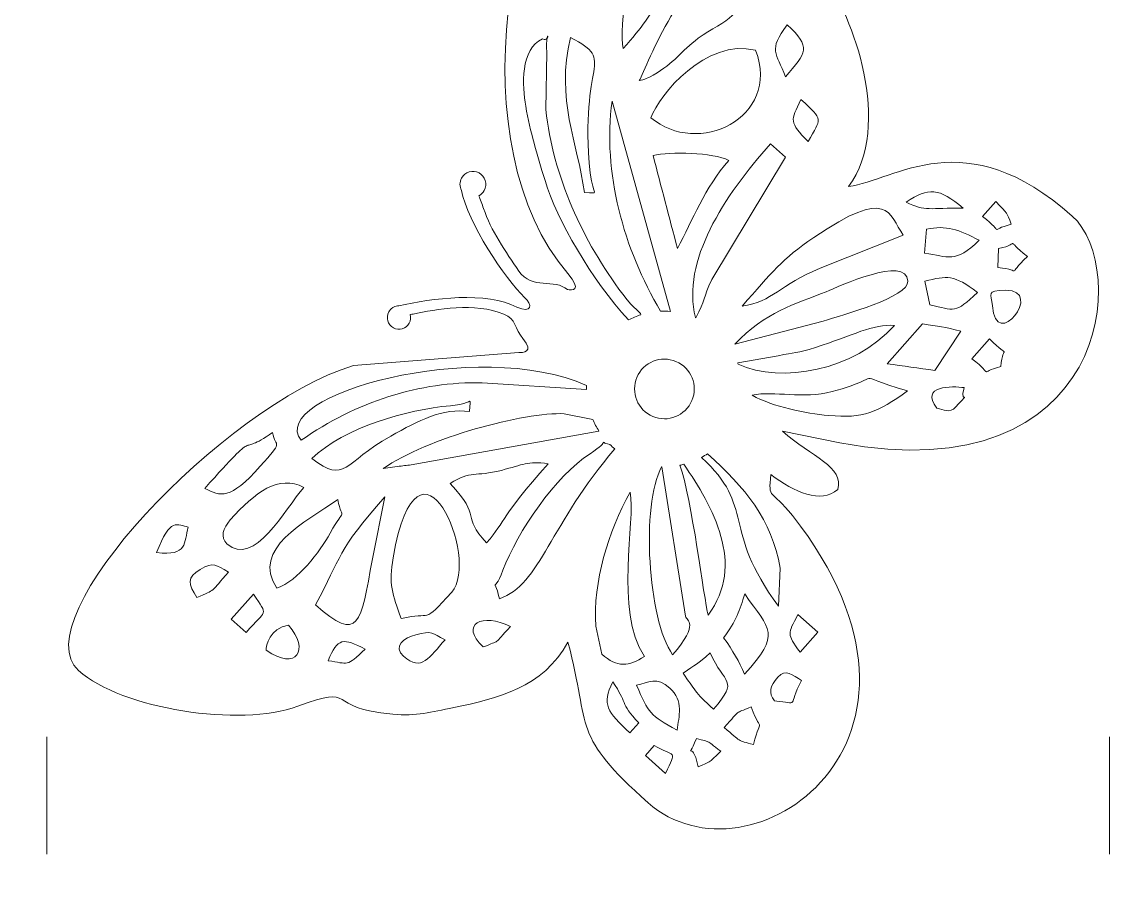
# Model space of a CAD drawing. Header units: centimetres. Extents: x -21.3 to 21.2, y -15.2 to 14.8.
# Drawn here: x -10.75 to 0.07, y -15.18 to -6.58 of the extents above; entities that cross this region are included whole.
import ezdxf

# ---------------------------------------------------------------- set-up
doc = ezdxf.new("R2010")
doc.units = ezdxf.units.CM
doc.header["$MEASUREMENT"] = 0
doc.layers.add('layer 1', color=7, linetype='Continuous')

msp = doc.modelspace()

# ---------------------------------------------------------------- linework, layer by layer
at = {"layer": 'layer 1', "color": 250, "lineweight": 9}
for points, knots in [([(-6.2284, -8.06812), (-6.16664, -8.10185), (-6.14392, -8.17927), (-6.17765, -8.24103), (-6.17765, -8.24103), (-6.19031, -8.2642), (-6.20911, -8.28188), (-6.23094, -8.29314), (-6.23094, -8.29314), (-6.21549, -8.32986), (-6.19966, -8.37254), (-6.18337, -8.4213), (-6.18337, -8.4213), (-6.1135, -8.63056), (-5.96242, -8.85213), (-5.83609, -9.03789), (-5.83609, -9.03789), (-5.70681, -9.22803), (-5.48129, -9.10946), (-5.35458, -9.22093), (-5.35458, -9.22093), (-5.31474, -9.22523), (-5.20188, -9.23718), (-5.35264, -9.06122), (-5.35264, -9.06122), (-6.41571, -7.82022), (-6.00346, -5.11392), (-4.92715, -3.90488), (-4.92715, -3.90488), (-4.76214, -3.71952), (-4.8119, -3.84065), (-4.61504, -3.65339), (-4.61504, -3.65339), (-3.77472, -4.11083), (-3.34899, -4.78218), (-3.17311, -5.66994), (-3.17311, -5.66994), (-3.10745, -6.0013), (-3.05587, -5.87078), (-2.81201, -6.16238), (-2.81201, -6.16238), (-2.54229, -6.48484), (-2.13128, -7.60876), (-2.57726, -8.20237), (-2.57726, -8.20237), (-2.11438, -8.14285), (-1.42933, -7.54806), (-0.3667, -8.49404), (-0.3667, -8.49404), (0.19503, -8.99411), (0.01549, -11.22762), (-2.66348, -10.73614), (-2.66348, -10.73614), (-2.66348, -10.73614), (-3.23027, -10.62063), (-3.23027, -10.62063), (-3.23027, -10.62063), (-2.94469, -10.87485), (-2.61807, -10.97166), (-2.68346, -11.19561), (-2.68346, -11.19561), (-2.85282, -11.34166), (-3.11005, -11.22429), (-3.34549, -11.04737), (-3.34549, -11.04737), (-3.37076, -11.31228), (-3.34666, -11.18045), (-3.13094, -11.45496), (-3.13094, -11.45496), (-1.3732, -13.69191), (-3.56464, -15.17519), (-4.55727, -14.29153), (-4.55727, -14.29153), (-5.31853, -13.61384), (-5.12211, -13.58251), (-5.34958, -12.70396), (-5.34958, -12.70396), (-5.59604, -13.15673), (-6.04823, -13.26196), (-6.47883, -13.35114), (-6.47883, -13.35114), (-6.70653, -13.39829), (-6.84392, -13.43742), (-7.08172, -13.41745), (-7.08172, -13.41745), (-7.7668, -13.35993), (-7.41869, -13.11447), (-8.01978, -13.33824), (-8.01978, -13.33824), (-8.58913, -13.5502), (-9.75839, -13.36675), (-10.18728, -12.98494), (-10.18728, -12.98494), (-10.74604, -12.48752), (-8.76957, -10.3725), (-7.46864, -9.97013), (-7.46864, -9.97013), (-7.46864, -9.97013), (-5.83382, -9.84279), (-5.83382, -9.84279), (-5.83382, -9.84279), (-5.8024, -9.84495), (-5.67899, -9.84538), (-5.79444, -9.7059), (-5.79444, -9.7059), (-5.87346, -9.61042), (-5.86341, -9.5073), (-5.98318, -9.46375), (-5.98318, -9.46375), (-6.26966, -9.34296), (-6.65205, -9.41808), (-6.88021, -9.4623), (-6.88021, -9.4623), (-6.88974, -9.46416), (-6.89895, -9.46601), (-6.90783, -9.46786), (-6.90783, -9.46786), (-6.90045, -9.4955), (-6.90327, -9.52593), (-6.91806, -9.55302), (-6.91806, -9.55302), (-6.94864, -9.609), (-7.01881, -9.6296), (-7.07479, -9.59902), (-7.07479, -9.59902), (-7.13078, -9.56844), (-7.15137, -9.49827), (-7.12079, -9.44229), (-7.12079, -9.44229), (-7.11129, -9.42489), (-7.09798, -9.41092), (-7.08244, -9.40083), (-7.08244, -9.40083), (-7.08244, -9.40083), (-7.08184, -9.39743), (-7.08184, -9.39743), (-7.08184, -9.39743), (-7.08184, -9.39743), (-7.07245, -9.39503), (-7.07245, -9.39503), (-7.07245, -9.39503), (-7.05613, -9.38662), (-7.03796, -9.38217), (-7.01952, -9.38213), (-7.01952, -9.38213), (-6.70266, -9.30824), (-6.14779, -9.23494), (-5.85586, -9.39385), (-5.85586, -9.39385), (-5.70328, -9.46346), (-5.69993, -9.36719), (-5.77799, -9.29785), (-5.77799, -9.29785), (-5.96992, -9.11917), (-6.34516, -8.55089), (-6.40165, -8.24041), (-6.40165, -8.24041), (-6.42137, -8.20374), (-6.42276, -8.15815), (-6.40131, -8.11887), (-6.40131, -8.11887), (-6.36757, -8.05711), (-6.29016, -8.03439), (-6.2284, -8.06812)], [0, 0, 0, 0, 0.02380952, 0.02380952, 0.02380952, 0.02380952, 0.04761905, 0.04761905, 0.04761905, 0.04761905, 0.07142857, 0.07142857, 0.07142857, 0.07142857, 0.0952381, 0.0952381, 0.0952381, 0.0952381, 0.11904762, 0.11904762, 0.11904762, 0.11904762, 0.14285714, 0.14285714, 0.14285714, 0.14285714, 0.16666667, 0.16666667, 0.16666667, 0.16666667, 0.19047619, 0.19047619, 0.19047619, 0.19047619, 0.21428571, 0.21428571, 0.21428571, 0.21428571, 0.23809524, 0.23809524, 0.23809524, 0.23809524, 0.26190476, 0.26190476, 0.26190476, 0.26190476, 0.28571429, 0.28571429, 0.28571429, 0.28571429, 0.30952381, 0.30952381, 0.30952381, 0.30952381, 0.33333333, 0.33333333, 0.33333333, 0.33333333, 0.35714286, 0.35714286, 0.35714286, 0.35714286, 0.38095238, 0.38095238, 0.38095238, 0.38095238, 0.4047619, 0.4047619, 0.4047619, 0.4047619, 0.42857143, 0.42857143, 0.42857143, 0.42857143, 0.45238095, 0.45238095, 0.45238095, 0.45238095, 0.47619048, 0.47619048, 0.47619048, 0.47619048, 0.5, 0.5, 0.5, 0.5, 0.52380952, 0.52380952, 0.52380952, 0.52380952, 0.54761905, 0.54761905, 0.54761905, 0.54761905, 0.57142857, 0.57142857, 0.57142857, 0.57142857, 0.5952381, 0.5952381, 0.5952381, 0.5952381, 0.61904762, 0.61904762, 0.61904762, 0.61904762, 0.64285714, 0.64285714, 0.64285714, 0.64285714, 0.66666667, 0.66666667, 0.66666667, 0.66666667, 0.69047619, 0.69047619, 0.69047619, 0.69047619, 0.71428571, 0.71428571, 0.71428571, 0.71428571, 0.73809524, 0.73809524, 0.73809524, 0.73809524, 0.76190476, 0.76190476, 0.76190476, 0.76190476, 0.78571429, 0.78571429, 0.78571429, 0.78571429, 0.80952381, 0.80952381, 0.80952381, 0.80952381, 0.83333333, 0.83333333, 0.83333333, 0.83333333, 0.85714286, 0.85714286, 0.85714286, 0.85714286, 0.88095238, 0.88095238, 0.88095238, 0.88095238, 0.9047619, 0.9047619, 0.9047619, 0.9047619, 0.92857143, 0.92857143, 0.92857143, 0.92857143, 0.95238095, 0.95238095, 0.95238095, 0.95238095, 1, 1, 1, 1]), ([(-4.80348, -6.83811), (-4.8548, -6.63985), (-4.75614, -5.84099), (-4.39773, -5.78773), (-4.39773, -5.78773), (-4.24109, -6.02557), (-4.30793, -6.06329), (-4.42951, -6.303), (-4.42951, -6.303), (-4.53922, -6.51924), (-4.60727, -6.6177), (-4.80348, -6.83811)], [0, 0, 0, 0, 0.25, 0.25, 0.25, 0.25, 0.5, 0.5, 0.5, 0.5, 1, 1, 1, 1]), ([(-4.64501, -7.15562), (-4.57269, -7.02277), (-4.16124, -5.91007), (-3.81254, -6.22048), (-3.81254, -6.22048), (-3.49902, -6.49959), (-3.81237, -6.54895), (-4.06219, -6.73773), (-4.06219, -6.73773), (-4.23691, -6.86978), (-4.2945, -6.98162), (-4.50818, -7.10074), (-4.50818, -7.10074), (-4.6022, -7.15315), (-4.58425, -7.13828), (-4.64501, -7.15562)], [0, 0, 0, 0, 0.2, 0.2, 0.2, 0.2, 0.4, 0.4, 0.4, 0.4, 0.6, 0.6, 0.6, 0.6, 1, 1, 1, 1]), ([(-4.75063, -9.52002), (-4.71154, -9.4998), (-4.67086, -9.48301), (-4.62904, -9.46976), (-4.62904, -9.46976), (-4.63747, -9.43344), (-4.68073, -9.43552), (-4.80882, -9.26544), (-4.80882, -9.26544), (-5.20444, -8.74009), (-5.49764, -8.10025), (-5.56858, -7.44264), (-5.56858, -7.44264), (-5.56858, -7.44264), (-5.55982, -6.87543), (-5.55982, -6.87543), (-5.55982, -6.87543), (-5.57138, -6.59263), (-5.50863, -6.78274), (-5.60234, -6.74449), (-5.60234, -6.74449), (-5.81993, -6.83727), (-5.80282, -7.21297), (-5.76751, -7.40752), (-5.76751, -7.40752), (-5.71939, -7.67285), (-5.66036, -7.87085), (-5.57648, -8.14318), (-5.57648, -8.14318), (-5.45821, -8.52724), (-5.11874, -9.12845), (-4.75063, -9.52002)], [0, 0, 0, 0, 0.11111111, 0.11111111, 0.11111111, 0.11111111, 0.22222222, 0.22222222, 0.22222222, 0.22222222, 0.33333333, 0.33333333, 0.33333333, 0.33333333, 0.44444444, 0.44444444, 0.44444444, 0.44444444, 0.55555556, 0.55555556, 0.55555556, 0.55555556, 0.66666667, 0.66666667, 0.66666667, 0.66666667, 0.77777778, 0.77777778, 0.77777778, 0.77777778, 1, 1, 1, 1]), ([(-3.2003, -7.11841), (-3.29097, -6.87511), (-3.376, -6.86021), (-3.1835, -6.60401), (-3.1835, -6.60401), (-2.94091, -6.82984), (-2.99228, -6.87397), (-3.2003, -7.11841)], [0, 0, 0, 0, 0.33333333, 0.33333333, 0.33333333, 0.33333333, 1, 1, 1, 1]), ([(-5.18758, -8.26062), (-5.25186, -7.76064), (-5.47571, -7.34934), (-5.32325, -6.72829), (-5.32325, -6.72829), (-4.855, -6.98319), (-5.24712, -6.93481), (-5.12992, -8.07057), (-5.12992, -8.07057), (-5.10572, -8.30523), (-5.02168, -8.26654), (-5.18758, -8.26062)], [0, 0, 0, 0, 0.25, 0.25, 0.25, 0.25, 0.5, 0.5, 0.5, 0.5, 1, 1, 1, 1]), ([(-4.53038, -7.52235), (-4.44534, -7.2945), (-3.98958, -6.73425), (-3.49561, -6.85551), (-3.49561, -6.85551), (-3.24349, -7.53202), (-4.07155, -7.91282), (-4.53038, -7.52235)], [0, 0, 0, 0, 0.33333333, 0.33333333, 0.33333333, 0.33333333, 1, 1, 1, 1]), ([(-2.97641, -7.75883), (-3.16224, -7.56346), (-3.15418, -7.55522), (-3.04723, -7.34287), (-3.04723, -7.34287), (-2.81862, -7.55572), (-2.84699, -7.52108), (-2.97641, -7.75883)], [0, 0, 0, 0, 0.33333333, 0.33333333, 0.33333333, 0.33333333, 1, 1, 1, 1]), ([(-4.43534, -9.43468), (-4.40277, -9.433), (-4.36999, -9.43338), (-4.33721, -9.43589), (-4.33721, -9.43589), (-4.33721, -9.43589), (-4.9133, -7.35789), (-4.9133, -7.35789), (-4.9133, -7.35789), (-5.0111, -8.06559), (-4.79887, -8.81707), (-4.43534, -9.43468)], [0, 0, 0, 0, 0.25, 0.25, 0.25, 0.25, 0.5, 0.5, 0.5, 0.5, 1, 1, 1, 1]), ([(-4.09008, -9.49749), (-4.09008, -9.49749), (-4.08619, -9.4992), (-4.08619, -9.4992), (-4.08619, -9.4992), (-3.99251, -9.32598), (-4.01669, -9.30356), (-3.92769, -9.12091), (-3.92769, -9.12091), (-3.92769, -9.12091), (-3.2009, -7.91188), (-3.2009, -7.91188), (-3.2009, -7.91188), (-3.2009, -7.91188), (-3.34856, -7.78042), (-3.34856, -7.78042), (-3.34856, -7.78042), (-3.80977, -8.29851), (-4.23011, -8.94013), (-4.09008, -9.49749)], [0, 0, 0, 0, 0.16666667, 0.16666667, 0.16666667, 0.16666667, 0.33333333, 0.33333333, 0.33333333, 0.33333333, 0.5, 0.5, 0.5, 0.5, 0.66666667, 0.66666667, 0.66666667, 0.66666667, 1, 1, 1, 1]), ([(-4.26866, -8.814), (-4.34811, -8.50712), (-4.42929, -8.20137), (-4.50876, -7.89448), (-4.50876, -7.89448), (-4.34011, -7.85833), (-3.91808, -7.86424), (-3.75909, -7.94428), (-3.75909, -7.94428), (-4.00168, -8.21678), (-4.11571, -8.53304), (-4.26866, -8.814)], [0, 0, 0, 0, 0.25, 0.25, 0.25, 0.25, 0.5, 0.5, 0.5, 0.5, 1, 1, 1, 1]), ([(-2.85705, -9.01055), (-3.26396, -9.17182), (-3.32275, -9.34424), (-3.62882, -9.3836), (-3.62882, -9.3836), (-3.3332, -9.05152), (-3.23623, -8.92077), (-2.92137, -8.70664), (-2.92137, -8.70664), (-2.17052, -8.19604), (-2.18321, -8.47281), (-2.03587, -8.68432), (-2.03587, -8.68432), (-2.03587, -8.68432), (-2.85705, -9.01055), (-2.85705, -9.01055)], [0, 0, 0, 0, 0.2, 0.2, 0.2, 0.2, 0.4, 0.4, 0.4, 0.4, 0.6, 0.6, 0.6, 0.6, 1, 1, 1, 1]), ([(-1.44467, -8.41662), (-1.77861, -8.41266), (-1.81729, -8.45216), (-2.00827, -8.35601), (-2.00827, -8.35601), (-1.7873, -8.21044), (-1.68355, -8.21331), (-1.44467, -8.41662)], [0, 0, 0, 0, 0.33333333, 0.33333333, 0.33333333, 0.33333333, 1, 1, 1, 1]), ([(-1.12176, -8.35118), (-0.99647, -8.48291), (-1.01885, -8.45125), (-0.9687, -8.57567), (-0.9687, -8.57567), (-1.21009, -8.63374), (-1.01704, -8.67628), (-1.25322, -8.49885), (-1.25322, -8.49885), (-1.25322, -8.49885), (-1.12176, -8.35118), (-1.12176, -8.35118)], [0, 0, 0, 0, 0.25, 0.25, 0.25, 0.25, 0.5, 0.5, 0.5, 0.5, 1, 1, 1, 1]), ([(-1.28621, -8.73414), (-1.52921, -8.96528), (-1.58729, -8.89437), (-1.82659, -8.86002), (-1.82659, -8.86002), (-1.82659, -8.86002), (-1.80599, -8.6243), (-1.80599, -8.6243), (-1.80599, -8.6243), (-1.61558, -8.58349), (-1.48547, -8.62567), (-1.28621, -8.73414)], [0, 0, 0, 0, 0.25, 0.25, 0.25, 0.25, 0.5, 0.5, 0.5, 0.5, 1, 1, 1, 1]), ([(-0.81025, -8.89318), (-1.03274, -9.10482), (-0.83408, -9.02625), (-1.10255, -9.0035), (-1.10255, -9.0035), (-1.10255, -9.0035), (-1.09475, -8.81635), (-1.09475, -8.81635), (-1.09475, -8.81635), (-0.84932, -8.76377), (-1.05575, -8.70872), (-0.81025, -8.89318)], [0, 0, 0, 0, 0.25, 0.25, 0.25, 0.25, 0.5, 0.5, 0.5, 0.5, 1, 1, 1, 1]), ([(-3.70025, -9.76113), (-3.40351, -9.44238), (-3.10405, -9.36562), (-2.79694, -9.24172), (-2.79694, -9.24172), (-2.67864, -9.19399), (-2.00573, -8.87688), (-1.99059, -9.13751), (-1.99059, -9.13751), (-1.98149, -9.29444), (-2.63406, -9.4721), (-2.82674, -9.5323), (-2.82674, -9.5323), (-2.82674, -9.5323), (-3.70025, -9.76113), (-3.70025, -9.76113)], [0, 0, 0, 0, 0.2, 0.2, 0.2, 0.2, 0.4, 0.4, 0.4, 0.4, 0.6, 0.6, 0.6, 0.6, 1, 1, 1, 1]), ([(-1.82281, -9.13868), (-1.60276, -9.08171), (-1.53884, -9.07132), (-1.30301, -9.24852), (-1.30301, -9.24852), (-1.52923, -9.4637), (-1.52664, -9.42652), (-1.77505, -9.37043), (-1.77505, -9.37043), (-1.77505, -9.37043), (-1.82281, -9.13868), (-1.82281, -9.13868)], [0, 0, 0, 0, 0.25, 0.25, 0.25, 0.25, 0.5, 0.5, 0.5, 0.5, 1, 1, 1, 1]), ([(-1.15537, -9.37996), (-1.16237, -9.25914), (-1.22646, -9.23019), (-1.02548, -9.22813), (-1.02548, -9.22813), (-0.63331, -9.2241), (-1.12818, -9.84788), (-1.15537, -9.37996)], [0, 0, 0, 0, 0.33333333, 0.33333333, 0.33333333, 0.33333333, 1, 1, 1, 1]), ([(-3.67237, -9.94425), (-3.67079, -9.94869), (-3.66925, -9.95316), (-3.66774, -9.95764), (-3.66774, -9.95764), (-3.2448, -10.15389), (-2.52054, -10.02157), (-2.1241, -9.57624), (-2.1241, -9.57624), (-2.33304, -9.55632), (-2.53931, -9.67623), (-2.90492, -9.79357), (-2.90492, -9.79357), (-3.09206, -9.85365), (-3.10755, -9.83667), (-3.27352, -9.87582), (-3.27352, -9.87582), (-3.27352, -9.87582), (-3.67237, -9.94425), (-3.67237, -9.94425)], [0, 0, 0, 0, 0.16666667, 0.16666667, 0.16666667, 0.16666667, 0.33333333, 0.33333333, 0.33333333, 0.33333333, 0.5, 0.5, 0.5, 0.5, 0.66666667, 0.66666667, 0.66666667, 0.66666667, 1, 1, 1, 1]), ([(-1.72495, -10.01979), (-1.88365, -9.99785), (-2.0368, -9.97571), (-2.19551, -9.95378), (-2.19551, -9.95378), (-2.19551, -9.95378), (-1.84499, -9.56005), (-1.84499, -9.56005), (-1.84499, -9.56005), (-1.68875, -9.58162), (-1.62889, -9.59182), (-1.46747, -9.63144), (-1.46747, -9.63144), (-1.46747, -9.63144), (-1.72495, -10.01979), (-1.72495, -10.01979)], [0, 0, 0, 0, 0.2, 0.2, 0.2, 0.2, 0.4, 0.4, 0.4, 0.4, 0.6, 0.6, 0.6, 0.6, 1, 1, 1, 1]), ([(-5.16578, -10.20847), (-5.16588, -10.19543), (-5.16568, -10.18237), (-5.16511, -10.1693), (-5.16511, -10.1693), (-6.23157, -9.68681), (-8.34042, -10.26624), (-7.98574, -10.71012), (-7.98574, -10.71012), (-7.44975, -10.33189), (-6.80576, -10.12561), (-6.19842, -10.14279), (-6.19842, -10.14279), (-6.19842, -10.14279), (-5.16578, -10.20847), (-5.16578, -10.20847)], [0, 0, 0, 0, 0.2, 0.2, 0.2, 0.2, 0.4, 0.4, 0.4, 0.4, 0.6, 0.6, 0.6, 0.6, 1, 1, 1, 1]), ([(-1.18297, -9.70827), (-0.97132, -9.93078), (-1.04989, -9.73211), (-1.07372, -9.98197), (-1.07372, -9.98197), (-1.3151, -10.04005), (-1.12206, -10.08258), (-1.35823, -9.90515), (-1.35823, -9.90515), (-1.35823, -9.90515), (-1.18297, -9.70827), (-1.18297, -9.70827)], [0, 0, 0, 0, 0.25, 0.25, 0.25, 0.25, 0.5, 0.5, 0.5, 0.5, 1, 1, 1, 1]), ([(-4.25522, -9.94396), (-4.11225, -10.02204), (-4.05964, -10.2013), (-4.13772, -10.34427), (-4.13772, -10.34427), (-4.21581, -10.48723), (-4.39507, -10.53984), (-4.53803, -10.46176), (-4.53803, -10.46176), (-4.681, -10.38367), (-4.73361, -10.20442), (-4.65552, -10.06145), (-4.65552, -10.06145), (-4.57744, -9.91849), (-4.39818, -9.86587), (-4.25522, -9.94396)], [0, 0, 0, 0, 0.2, 0.2, 0.2, 0.2, 0.4, 0.4, 0.4, 0.4, 0.6, 0.6, 0.6, 0.6, 1, 1, 1, 1]), ([(-1.99324, -10.22205), (-2.29833, -10.43736), (-2.42782, -10.49707), (-2.77259, -10.46499), (-2.77259, -10.46499), (-3.0058, -10.44328), (-3.31733, -10.38099), (-3.53098, -10.2647), (-3.53098, -10.2647), (-3.30877, -10.21709), (-3.02886, -10.30609), (-2.7396, -10.2292), (-2.7396, -10.2292), (-2.1396, -10.06973), (-2.61765, -10.04251), (-1.99324, -10.22205)], [0, 0, 0, 0, 0.2, 0.2, 0.2, 0.2, 0.4, 0.4, 0.4, 0.4, 0.6, 0.6, 0.6, 0.6, 1, 1, 1, 1]), ([(-6.32195, -10.42679), (-6.58911, -10.38988), (-6.82504, -10.513), (-7.10136, -10.6685), (-7.10136, -10.6685), (-7.57579, -10.93546), (-7.54163, -11.14644), (-7.88189, -10.89077), (-7.88189, -10.89077), (-7.552, -10.57698), (-6.94558, -10.41018), (-6.51204, -10.36836), (-6.51204, -10.36836), (-6.51204, -10.36836), (-6.41941, -10.35627), (-6.41941, -10.35627), (-6.41941, -10.35627), (-6.29738, -10.33885), (-6.31571, -10.26634), (-6.32195, -10.42679)], [0, 0, 0, 0, 0.16666667, 0.16666667, 0.16666667, 0.16666667, 0.33333333, 0.33333333, 0.33333333, 0.33333333, 0.5, 0.5, 0.5, 0.5, 0.66666667, 0.66666667, 0.66666667, 0.66666667, 1, 1, 1, 1]), ([(-1.51726, -10.38111), (-1.57637, -10.44751), (-1.63763, -10.40631), (-1.70334, -10.39192), (-1.70334, -10.39192), (-1.88175, -10.16865), (-1.54697, -10.17419), (-1.43504, -10.18965), (-1.43504, -10.18965), (-1.48621, -10.37665), (-1.34975, -10.19293), (-1.51726, -10.38111)], [0, 0, 0, 0, 0.25, 0.25, 0.25, 0.25, 0.5, 0.5, 0.5, 0.5, 1, 1, 1, 1]), ([(-5.04363, -10.61888), (-5.06709, -10.58232), (-5.08732, -10.54395), (-5.1042, -10.50424), (-5.1042, -10.50424), (-5.1042, -10.50424), (-5.38728, -10.44777), (-5.38728, -10.44777), (-5.38728, -10.44777), (-5.77356, -10.42828), (-6.74932, -10.68867), (-7.17605, -10.98981), (-7.17605, -10.98981), (-7.17605, -10.98981), (-7.03718, -10.96991), (-7.03718, -10.96991), (-7.03718, -10.96991), (-6.97831, -10.96215), (-6.94684, -10.95895), (-6.89815, -10.95288), (-6.89815, -10.95288), (-6.89815, -10.95288), (-5.04363, -10.61888), (-5.04363, -10.61888)], [0, 0, 0, 0, 0.14285714, 0.14285714, 0.14285714, 0.14285714, 0.28571429, 0.28571429, 0.28571429, 0.28571429, 0.42857143, 0.42857143, 0.42857143, 0.42857143, 0.57142857, 0.57142857, 0.57142857, 0.57142857, 0.71428571, 0.71428571, 0.71428571, 0.71428571, 1, 1, 1, 1]), ([(-6.99657, -12.47291), (-7.08734, -12.22932), (-7.12267, -12.1281), (-7.07762, -11.87086), (-7.07762, -11.87086), (-6.82437, -10.42427), (-6.21241, -11.88934), (-6.4984, -12.21061), (-6.4984, -12.21061), (-6.79567, -12.54454), (-6.68782, -12.39297), (-6.99657, -12.47291)], [0, 0, 0, 0, 0.25, 0.25, 0.25, 0.25, 0.5, 0.5, 0.5, 0.5, 1, 1, 1, 1]), ([(-8.39087, -10.96701), (-8.69362, -11.3071), (-8.78259, -11.26388), (-8.93826, -11.18549), (-8.93826, -11.18549), (-8.36766, -10.54453), (-8.64199, -10.89563), (-8.27023, -10.63329), (-8.27023, -10.63329), (-8.23594, -10.79336), (-8.15678, -10.70405), (-8.39087, -10.96701)], [0, 0, 0, 0, 0.25, 0.25, 0.25, 0.25, 0.5, 0.5, 0.5, 0.5, 1, 1, 1, 1]), ([(-4.88606, -10.79625), (-4.90373, -10.78169), (-4.92067, -10.76648), (-4.93678, -10.75061), (-4.93678, -10.75061), (-5.07067, -10.72444), (-4.90634, -10.69879), (-5.13098, -10.84244), (-5.13098, -10.84244), (-5.47387, -11.06171), (-5.84749, -11.61462), (-5.99268, -11.99455), (-5.99268, -11.99455), (-6.10027, -12.27607), (-6.08623, -12.00412), (-6.02782, -12.27664), (-6.02782, -12.27664), (-5.62012, -12.13629), (-5.52682, -11.53148), (-4.88606, -10.79625)], [0, 0, 0, 0, 0.16666667, 0.16666667, 0.16666667, 0.16666667, 0.33333333, 0.33333333, 0.33333333, 0.33333333, 0.5, 0.5, 0.5, 0.5, 0.66666667, 0.66666667, 0.66666667, 0.66666667, 1, 1, 1, 1]), ([(-6.15327, -11.72385), (-6.41789, -11.44564), (-6.18481, -11.48416), (-6.51402, -11.13805), (-6.51402, -11.13805), (-6.30783, -11.00223), (-6.27076, -11.07484), (-6.00819, -11.00748), (-6.00819, -11.00748), (-5.78798, -10.95098), (-5.75599, -10.91264), (-5.54528, -10.94177), (-5.54528, -10.94177), (-6.02389, -11.47939), (-5.95562, -11.4916), (-6.15327, -11.72385)], [0, 0, 0, 0, 0.2, 0.2, 0.2, 0.2, 0.4, 0.4, 0.4, 0.4, 0.6, 0.6, 0.6, 0.6, 1, 1, 1, 1]), ([(-3.97109, -10.84362), (-3.99035, -10.85639), (-4.01013, -10.86826), (-4.03036, -10.87919), (-4.03036, -10.87919), (-3.48937, -11.37662), (-3.84381, -11.57034), (-3.26986, -12.34983), (-3.26986, -12.34983), (-3.26986, -12.34983), (-3.25259, -11.97544), (-3.25259, -11.97544), (-3.25259, -11.97544), (-3.33616, -11.48864), (-3.60149, -11.17752), (-3.97109, -10.84362)], [0, 0, 0, 0, 0.2, 0.2, 0.2, 0.2, 0.4, 0.4, 0.4, 0.4, 0.6, 0.6, 0.6, 0.6, 1, 1, 1, 1]), ([(-4.42321, -10.97161), (-4.42321, -10.97161), (-4.42431, -10.97157), (-4.42431, -10.97157), (-4.42431, -10.97157), (-4.62843, -11.35001), (-4.5625, -12.48048), (-4.31542, -12.8306), (-4.31542, -12.8306), (-4.04117, -12.50838), (-4.1811, -12.49753), (-4.18724, -12.44977), (-4.18724, -12.44977), (-4.18724, -12.44977), (-4.42321, -10.97161), (-4.42321, -10.97161)], [0, 0, 0, 0, 0.2, 0.2, 0.2, 0.2, 0.4, 0.4, 0.4, 0.4, 0.6, 0.6, 0.6, 0.6, 1, 1, 1, 1]), ([(-4.20461, -10.94754), (-4.21743, -10.95085), (-4.23035, -10.95382), (-4.24332, -10.95647), (-4.24332, -10.95647), (-4.12631, -11.28667), (-4.00512, -12.28155), (-3.96491, -12.43685), (-3.96491, -12.43685), (-3.59057, -11.93865), (-3.91995, -11.36244), (-4.20461, -10.94754)], [0, 0, 0, 0, 0.25, 0.25, 0.25, 0.25, 0.5, 0.5, 0.5, 0.5, 1, 1, 1, 1]), ([(-7.95871, -11.17527), (-8.14887, -11.38889), (-8.44884, -11.97407), (-8.71978, -11.73287), (-8.71978, -11.73287), (-8.78874, -11.67148), (-8.75848, -11.57816), (-8.68676, -11.49761), (-8.68676, -11.49761), (-8.43948, -11.21983), (-8.20996, -11.04877), (-7.95871, -11.17527)], [0, 0, 0, 0, 0.25, 0.25, 0.25, 0.25, 0.5, 0.5, 0.5, 0.5, 1, 1, 1, 1]), ([(-5.07473, -12.54799), (-5.10586, -12.11275), (-4.94967, -11.61471), (-4.73559, -11.22145), (-4.73559, -11.22145), (-4.67552, -11.50175), (-4.89639, -12.38855), (-4.59452, -12.84682), (-4.59452, -12.84682), (-4.74383, -12.94518), (-4.86482, -12.95908), (-5.01587, -12.82461), (-5.01587, -12.82461), (-5.01587, -12.82461), (-5.07473, -12.54799), (-5.07473, -12.54799)], [0, 0, 0, 0, 0.2, 0.2, 0.2, 0.2, 0.4, 0.4, 0.4, 0.4, 0.6, 0.6, 0.6, 0.6, 1, 1, 1, 1]), ([(-8.22759, -12.17103), (-8.48599, -11.77874), (-7.94488, -11.52165), (-7.62501, -11.29591), (-7.62501, -11.29591), (-7.57477, -11.53032), (-7.54367, -11.34601), (-7.69983, -11.62698), (-7.69983, -11.62698), (-7.80574, -11.81752), (-8.01362, -12.09736), (-8.22759, -12.17103)], [0, 0, 0, 0, 0.25, 0.25, 0.25, 0.25, 0.5, 0.5, 0.5, 0.5, 1, 1, 1, 1]), ([(-7.84466, -12.33549), (-7.58601, -11.86032), (-7.63552, -11.80323), (-7.15984, -11.26889), (-7.15984, -11.26889), (-7.15984, -11.26889), (-7.2828, -11.88278), (-7.2828, -11.88278), (-7.2828, -11.88278), (-7.39496, -12.52451), (-7.41459, -12.71835), (-7.84466, -12.33549)], [0, 0, 0, 0, 0.25, 0.25, 0.25, 0.25, 0.5, 0.5, 0.5, 0.5, 1, 1, 1, 1]), ([(-9.10272, -11.56844), (-9.14415, -11.71988), (-9.10504, -11.85731), (-9.41482, -11.81992), (-9.41482, -11.81992), (-9.28236, -11.46491), (-9.20609, -11.54579), (-9.10272, -11.56844)], [0, 0, 0, 0, 0.33333333, 0.33333333, 0.33333333, 0.33333333, 1, 1, 1, 1]), ([(-8.70357, -12.01199), (-8.88161, -12.21199), (-8.8282, -12.18508), (-9.01566, -12.26347), (-9.01566, -12.26347), (-9.10234, -12.13444), (-9.11644, -12.06293), (-8.98569, -11.98713), (-8.98569, -11.98713), (-8.84363, -11.90475), (-8.83522, -11.94568), (-8.70357, -12.01199)], [0, 0, 0, 0, 0.25, 0.25, 0.25, 0.25, 0.5, 0.5, 0.5, 0.5, 1, 1, 1, 1]), ([(-8.67655, -12.47713), (-8.67655, -12.47713), (-8.45749, -12.23105), (-8.45749, -12.23105), (-8.45749, -12.23105), (-8.30675, -12.45988), (-8.32691, -12.37124), (-8.5289, -12.60858), (-8.5289, -12.60858), (-8.5289, -12.60858), (-8.67655, -12.47713), (-8.67655, -12.47713)], [0, 0, 0, 0, 0.25, 0.25, 0.25, 0.25, 0.5, 0.5, 0.5, 0.5, 1, 1, 1, 1]), ([(-3.81185, -12.66134), (-3.69009, -12.49927), (-3.64787, -12.38321), (-3.60358, -12.22919), (-3.60358, -12.22919), (-3.34922, -12.58964), (-3.24163, -12.61541), (-3.60417, -13.02267), (-3.60417, -13.02267), (-3.6602, -12.88865), (-3.71727, -12.79537), (-3.81185, -12.66134)], [0, 0, 0, 0, 0.25, 0.25, 0.25, 0.25, 0.5, 0.5, 0.5, 0.5, 1, 1, 1, 1]), ([(-5.9186, -12.55034), (-6.09508, -12.73991), (-6.00788, -12.67776), (-6.18687, -12.75259), (-6.18687, -12.75259), (-6.42782, -12.52591), (-6.19229, -12.41252), (-5.9186, -12.55034)], [0, 0, 0, 0, 0.33333333, 0.33333333, 0.33333333, 0.33333333, 1, 1, 1, 1]), ([(-3.05678, -12.80417), (-3.18985, -12.61316), (-3.17948, -12.63282), (-3.07838, -12.43204), (-3.07838, -12.43204), (-3.07838, -12.43204), (-2.88152, -12.60731), (-2.88152, -12.60731), (-2.88152, -12.60731), (-2.88152, -12.60731), (-3.05678, -12.80417), (-3.05678, -12.80417)], [0, 0, 0, 0, 0.25, 0.25, 0.25, 0.25, 0.5, 0.5, 0.5, 0.5, 1, 1, 1, 1]), ([(-8.11296, -12.53776), (-7.89748, -12.77637), (-8.02905, -12.99941), (-8.33202, -12.78384), (-8.33202, -12.78384), (-8.33829, -12.74417), (-8.29617, -12.56499), (-8.11296, -12.53776)], [0, 0, 0, 0, 0.33333333, 0.33333333, 0.33333333, 0.33333333, 1, 1, 1, 1]), ([(-6.56441, -12.68119), (-6.71675, -12.85232), (-6.79718, -13.00329), (-6.97495, -12.84505), (-6.97495, -12.84505), (-7.08281, -12.74902), (-6.9683, -12.661), (-6.8544, -12.63137), (-6.8544, -12.63137), (-6.6861, -12.58756), (-6.6965, -12.61467), (-6.56441, -12.68119)], [0, 0, 0, 0, 0.25, 0.25, 0.25, 0.25, 0.5, 0.5, 0.5, 0.5, 1, 1, 1, 1]), ([(-7.35249, -12.77363), (-7.5433, -12.95513), (-7.51528, -12.91646), (-7.71921, -12.88828), (-7.71921, -12.88828), (-7.62649, -12.65768), (-7.57046, -12.66387), (-7.35249, -12.77363)], [0, 0, 0, 0, 0.33333333, 0.33333333, 0.33333333, 0.33333333, 1, 1, 1, 1]), ([(-3.91088, -13.36719), (-4.10517, -13.19422), (-4.0968, -13.17391), (-4.21157, -13.01127), (-4.21157, -13.01127), (-4.08557, -12.92233), (-4.07265, -12.93205), (-3.94329, -12.80898), (-3.94329, -12.80898), (-3.80674, -13.13559), (-3.65094, -13.06178), (-3.91088, -13.36719)], [0, 0, 0, 0, 0.25, 0.25, 0.25, 0.25, 0.5, 0.5, 0.5, 0.5, 1, 1, 1, 1]), ([(-3.04057, -13.08329), (-3.18803, -13.35417), (-3.04462, -13.31076), (-3.30886, -13.28556), (-3.30886, -13.28556), (-3.37142, -13.20726), (-3.35507, -13.13925), (-3.27585, -13.05026), (-3.27585, -13.05026), (-3.19786, -12.96265), (-3.13016, -13.03522), (-3.04057, -13.08329)], [0, 0, 0, 0, 0.25, 0.25, 0.25, 0.25, 0.5, 0.5, 0.5, 0.5, 1, 1, 1, 1]), ([(-4.2722, -13.57488), (-4.53705, -13.4307), (-4.55713, -13.40447), (-4.67134, -13.13132), (-4.67134, -13.13132), (-4.55184, -13.10039), (-4.47466, -13.04175), (-4.34303, -13.15894), (-4.34303, -13.15894), (-4.20403, -13.28268), (-4.25368, -13.44091), (-4.2722, -13.57488)], [0, 0, 0, 0, 0.25, 0.25, 0.25, 0.25, 0.5, 0.5, 0.5, 0.5, 1, 1, 1, 1]), ([(-4.73736, -13.60189), (-4.9626, -13.3922), (-5.01977, -13.32302), (-4.90662, -13.0983), (-4.90662, -13.0983), (-4.76209, -13.30314), (-4.8413, -13.30204), (-4.64973, -13.50345), (-4.64973, -13.50345), (-4.64973, -13.50345), (-4.73736, -13.60189), (-4.73736, -13.60189)], [0, 0, 0, 0, 0.25, 0.25, 0.25, 0.25, 0.5, 0.5, 0.5, 0.5, 1, 1, 1, 1]), ([(-3.51713, -13.7177), (-3.68215, -13.67256), (-3.63213, -13.69671), (-3.80704, -13.54785), (-3.80704, -13.54785), (-3.63054, -13.35826), (-3.71773, -13.42042), (-3.53875, -13.34557), (-3.53875, -13.34557), (-3.42493, -13.65096), (-3.43943, -13.40119), (-3.51713, -13.7177)], [0, 0, 0, 0, 0.25, 0.25, 0.25, 0.25, 0.5, 0.5, 0.5, 0.5, 1, 1, 1, 1]), ([(-4.5843, -13.82636), (-4.5843, -13.82636), (-4.49667, -13.72793), (-4.49667, -13.72793), (-4.49667, -13.72793), (-4.29452, -13.84332), (-4.26753, -13.76351), (-4.38742, -14.00162), (-4.38742, -14.00162), (-4.38742, -14.00162), (-4.5843, -13.82636), (-4.5843, -13.82636)], [0, 0, 0, 0, 0.25, 0.25, 0.25, 0.25, 0.5, 0.5, 0.5, 0.5, 1, 1, 1, 1]), ([(-3.84004, -13.78314), (-3.97175, -13.90841), (-3.94009, -13.88605), (-4.06451, -13.93618), (-4.06451, -13.93618), (-4.12818, -13.62793), (-4.1853, -13.91884), (-4.08073, -13.6571), (-4.08073, -13.6571), (-3.93255, -13.6997), (-4.00399, -13.66046), (-3.84004, -13.78314)], [0, 0, 0, 0, 0.25, 0.25, 0.25, 0.25, 0.5, 0.5, 0.5, 0.5, 1, 1, 1, 1])]:
    msp.add_open_spline(points, degree=3, knots=knots, dxfattribs=at)
at = {"layer": 'layer 1', "color": 253, "lineweight": 20}
for points in [[(-10.5, -13.6406), (-10.5, -13.6406), (-10.5, -14.8), (-10.5, -14.8)], [(0, -13.6406), (0, -13.6406), (0, -14.8), (0, -14.8)]]:
    msp.add_open_spline(points, degree=3, dxfattribs=at)

doc.saveas('drawing.dxf')
